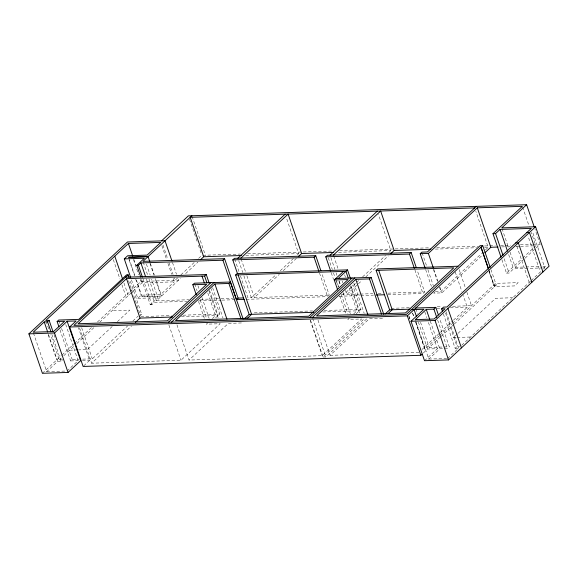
<?xml version="1.0" encoding="UTF-8"?>
<svg xmlns="http://www.w3.org/2000/svg" width="578" height="578" viewBox="0 0 578 578"><rect width="100%" height="100%" fill="white"/><g stroke="black" fill="none" stroke-linecap="round" stroke-linejoin="round"><path stroke-width="0.43" stroke-dasharray="2.89 2.17" d="M42.404 373.294L61.362 355.629M62.019 355.015L73.832 344.011M74.483 343.397L91.548 327.502M97.451 321.997L129.486 292.143M130.122 291.55L140.96 281.45L178.537 280.207L177.959 278.531M33.466 333.058L46.681 371.661L57.728 361.366L61.073 361.257L62.634 359.798L59.288 359.913L50.669 334.734M59.288 359.913L61.246 358.085M63.855 355.658L74.295 345.933M76.896 343.498L94.496 327.097M99.712 322.242L141.913 282.909L174.26 281.84L173.111 278.48M59.996 329.886L70.624 360.939L72.185 359.487L79.186 359.256M131.473 279.882L137.795 298.342L141.177 295.192L160.619 294.549L174.26 281.84M136.386 279.868L142.072 296.709L161.58 296.008L155.829 279.225M112.204 326.512L87.43 349.596L78.579 349.892M117.413 321.657L129.804 310.111L112.096 310.697M67.077 370.989L78.124 360.694L65.769 324.605M177.663 277.881L175.047 280.323L174.188 277.808M180.936 274.839L194.678 262.029M198.601 258.373L201.874 255.324M83.767 365.845L89.612 360.405L78.406 327.668M82.683 359.14L92.299 358.822L127.637 325.891M132.868 321.014L138.106 316.13M141.668 279.6L150.287 304.779L157.902 297.677L151.581 279.217M139.081 316.65L141.661 314.251L129.877 279.839M150.287 304.779L151.877 304.729L154.405 302.373L186.853 301.297M148.987 278.993L156.457 300.813L180.473 278.401M185.632 273.596L197.893 262.166M79.554 327.957L91.62 363.208L131.524 326.021M207.964 322.654L206.324 324.179L220.175 323.723L180.979 360.253L91.62 363.208M212.379 318.536L215.536 315.602L207.777 292.938M215.601 317.864L219.763 313.984L211.143 288.805M240.477 275.966L247.948 297.786L251.372 297.677L276.32 274.42M280.258 270.75L293.393 258.511M297.33 254.84L298.645 253.619L286.291 217.53M246.878 275.757L254.349 297.576L279.304 274.326M283.242 270.656L296.37 258.417M176.955 324.814L189.02 360.058L228.382 323.384L242.392 322.914M328.138 296.131L329.243 295.105L321.773 273.278M341.815 294.686L343.549 294.628L358.656 280.554M362.594 276.884L385.577 255.469M388.857 252.405L390.829 250.57L378.467 214.489M345.442 290.322L346.872 294.52L361.98 280.446M365.917 276.775L388.243 255.967M349.329 317.979L347.768 319.439L361.59 318.977L322.228 355.658L189.02 360.058M353.787 313.825L356.973 310.856L348.931 287.353M356.25 313.746L360.997 309.317L352.659 284.983M310.487 320.104L323.131 357.031L364.299 318.666M323.131 357.031L325.869 356.944L367.037 318.572M318.001 320.089L330.074 355.333L369.291 318.789L382.99 318.334M387.874 294.657L422.966 293.501L424.628 291.948L417.157 270.128M434.829 292.114L433.724 293.14L441.874 292.873L482.327 255.173M435.386 291.594L440.913 291.413L481.626 253.475M485.563 249.804L488.186 247.355L475.831 211.266M421.998 349.488L439.721 332.971M440.378 332.357L452.849 320.732M453.506 320.125L467.291 307.272L463.267 295.524M415.69 322.249L424.881 349.105L439.497 335.572M439.981 335.038L451.801 324.02M452.458 323.413L495.476 283.401L518.155 282.649L514.637 285.922L494.486 286.594L489.031 270.649M501.892 259.71L506.487 273.141L522.144 258.547M522.794 257.94L533.234 248.215M533.884 247.608L535.842 245.78L531.247 232.356M423.306 353.014L427.59 349.018L437.409 348.693L428.211 321.838M440.465 337.017L429.158 347.472L443.203 347.01M441.13 336.403L453.665 324.72M454.236 324.106L496.242 285.041L491.069 269.933M506.487 273.141L509.066 273.054L513.567 268.864L542.142 267.917M510.085 252.21L515.258 267.318L524.419 258.778M525.07 258.171L535.539 248.417M536.196 247.81L540.119 244.147L534.946 229.04M424.512 360.708L437.409 348.693M415.575 320.472L428.789 359.075L439.793 348.823L447.415 348.57L449.308 346.807L439.54 318.276M457.473 333.882L453.52 337.566L456.215 337.473M458.13 333.268L495.649 298.306L512.729 297.735M443.369 313.905L455.146 348.317L457.039 346.554L459.618 346.468M447.582 358.454L458.585 348.202L445.941 311.275M461.743 345.261L530.525 281.154M531.182 280.547L540.329 272.021L527.974 235.932M543.537 269.03L544.823 267.831L532.468 231.742M202.748 255.295L240.47 254.045M247.673 253.814L332.299 251.018M339.503 250.78L430.429 247.774M436.73 247.565L478.143 246.199M484.451 245.99L488.952 245.838M489.848 245.809L495.238 245.636M500.62 245.455L504.211 245.339M505.107 245.303L510.497 245.13M520.366 244.805L532.042 244.415M532.938 244.386L540.119 244.147M245.794 255.368L298.645 253.619M338.564 252.297L390.829 250.57M435.35 249.104L476.547 247.738M484.61 247.478L488.186 247.355M501.617 246.914L506.118 246.763M507.022 246.734L509.724 246.647M516.024 246.438L519.629 246.315M520.532 246.286L534.043 245.845M515.258 267.318L525.055 266.993M525.944 266.964L539.303 266.523M542.865 266.4L547.315 266.256M543.038 267.889L544.823 267.831M142.072 296.709L161.551 296.066M493.533 285.135L496.242 285.041M137.795 298.342L157.902 297.677M156.457 300.813L188.753 299.744M200.414 299.361L220.146 298.703M221.042 298.674L232.703 298.291M254.349 297.576L329.243 295.105M346.872 294.52L359.386 294.108M360.282 294.079L372.796 293.66M378.156 293.487L382.622 293.342M387.983 293.162L424.628 291.948M198.572 300.914L221.107 300.17M222.01 300.134L235.528 299.693M246.286 299.332L327.582 296.651M339.286 296.261L359.978 295.582M360.882 295.546L373.482 295.134M140.071 314.302L141.661 314.251M140.873 316.592L171.355 315.588M183.009 315.198L219.763 313.984M254.291 312.843L312.575 310.921M324.229 310.531L360.997 309.317M391.263 308.32L409.289 307.727M437.235 306.802L441.744 306.651M452.56 306.297L471.496 305.668L466.894 292.244M322.755 311.983L359.437 310.776L350.817 285.597M181.376 316.73L218.123 315.516L209.503 290.337M436.896 308.276L440.472 308.161M450.305 307.836L467.291 307.272M69.728 350.181L77.698 349.921M457.119 337.444L470.6 337.003M444.077 346.981L449.308 346.807M424.881 349.105L415.777 322.249M70.624 360.939L78.124 360.694M82.437 360.636L89.612 360.405M455.146 348.317L458.585 348.202M330.074 355.333L418.956 352.399M46.681 371.661L66.188 371.018M428.789 359.075L446.686 358.483M522.628 207.177L529.231 226.482M516.862 246.286L529.217 282.375M502.044 228.707L508.654 248.013M508.683 254.595L513.567 268.864M504.182 258.785L509.066 273.054M489.118 270.641L494.58 286.587M489.024 271.703L493.626 285.127M459.142 269.579L465.174 287.208M455.226 272.028L461.829 291.326M433.825 269.377L437.849 281.125M439.858 286.999L441.874 292.873M433.442 269.594L437.467 281.341M439.475 287.215L440.913 291.413M445.544 312.98L457.039 346.554M422.164 252.991L426.477 265.577M427.915 269.774L433.37 285.72M425.675 269.644L431.426 286.428M437.647 320.039L447.415 348.57M414.925 269.998L422.966 293.501M430.307 321.13L439.793 348.823M424.765 311.766L426.774 317.64M415.943 308.869L417.757 313.905M420.538 322.3L429.252 347.472M418.393 322.163L427.59 349.018M412.62 313.016L414.058 317.214M412.526 313.016L413.964 317.214M408.993 316.296L410.142 319.656M408.899 316.303L410.048 319.663M353.823 283.032L364.169 313.247M350.384 286.247L359.863 313.941M344.618 274.767L345.485 277.281M333.658 255.917L337.971 268.503M342.277 281.089L342.855 282.772M339.142 280.973L340.29 284.333M343.166 292.721L350.347 313.702M330.905 257.701L334.929 269.449M336.078 272.809L336.945 275.33M338.954 281.204L340.391 285.395M342.978 292.952L343.549 294.628M336.107 279.376L338.694 286.934M341.28 294.484L347.891 313.789M328.304 257.788L332.328 269.536M333.477 272.895L334.908 277.093M336.345 281.291L338.361 287.165M339.719 295.936L345.752 313.565M331.237 272.765L333.542 279.477M319.54 273.148L327.3 295.813M312.655 318.334L325.869 356.944M310.162 320.407L322.228 355.658M241.134 258.973L245.729 272.397M238.728 260.75L242.746 272.498M243.894 275.858L251.372 297.677M234.733 259.182L239.328 272.614M192.142 216.606L205.356 255.209M189.519 219.235L195.841 237.703M196.123 238.541L197.279 241.893M198.427 245.253L201.585 254.486M212.617 287.7L222.964 317.914M208.969 290.994L218.166 317.849M197.914 285.64L199.345 289.838M201.932 297.388L209.12 318.37M194.75 284.044L197.047 290.763M200.212 299.996L206.534 318.456M198.565 301.521L204.316 318.305M172.497 262.585L176.521 274.333M162.982 245.072L167.866 259.341M169.014 262.701L173.039 274.449M161.905 245.751L166.5 259.182M167.938 263.38L171.673 274.29M150.345 263.337L154.362 275.085M149.991 263.496L154.015 275.244M155.164 278.603L160.619 294.549M168.906 325.002L180.979 360.253M146.415 264.11L150.15 275.02M143.243 262.202L147.838 275.634M146.357 278.871L154.405 302.373M142.968 278.712L151.877 304.729M133.872 259.414L135.881 265.288M140.765 279.55L141.913 282.909M133.489 259.63L138.662 274.738M140.382 279.774L140.96 281.45M128.916 258.048L134.891 275.728M129.111 259.941L134.566 275.887M135.714 279.246L141.177 295.192M128.576 280.735L133.46 294.997M133.749 295.842L139.782 313.464M123.967 283.032L128.28 295.618M113.31 259.616L119.913 278.921M121.929 284.795L125.664 295.705M81.664 327.769L92.299 358.822M58.97 320.877L59.83 323.398M61.557 328.434L72.185 359.487M54.014 334.626L55.734 339.662M51.876 334.402L61.073 361.257M46.074 321.303L49.231 330.537M48.53 334.51L57.728 361.366M48.147 334.727L56.774 359.906"/><path stroke-width="0.87" d="M422.077 354.155L420.856 355.297L83.116 366.452L69.613 327.004L76.108 320.956L67.142 321.252L80.645 360.701L68.038 372.449L42.404 373.294L28.9 333.853L127.456 242.001L165.026 240.766L171.926 260.902M53.147 332.104L49.13 320.356L47.562 321.816L44.224 321.924L33.177 332.22L53.573 331.541L64.62 321.252L57.121 321.498L58.848 326.534M130.614 277.361L124.292 258.901L127.673 255.751L147.115 255.108L160.756 242.399L128.41 243.468L45.785 320.465L49.13 320.356M57.121 321.498L58.681 320.039L78.796 319.374L126.56 274.861L128.15 274.803L129.017 277.324M28.9 333.853L54.527 333L67.142 321.252M161.544 240.881L188.37 215.876L526.616 204.706L534.086 226.525M140.801 277.086L136.776 265.338L144.399 258.236L124.292 258.901M128.15 274.803L73.89 325.371L406.392 314.389L480.116 245.686L482.731 245.599L490.202 267.419M136.776 265.338L138.373 265.28L140.902 262.925L222.927 260.216L224.582 258.669L238.085 298.111L236.431 299.657L222.927 260.216M191.853 215.76L142.954 261.364L224.582 258.669M209.135 282.931L206.259 274.543L204.619 276.067L126.524 278.647L78.117 323.759L167.476 320.804L206.671 284.282L192.821 284.737L196.267 294.809M200.472 259.76L203.702 256.755L241.322 255.512M135.447 322.365L140.028 318.095L172.388 317.026M192.821 284.737L194.461 283.206L230.449 282.021L243.092 318.948M237.385 273.315L232.782 259.89L234.444 258.344L315.74 255.657L320.913 270.764M168.422 322.249L210.898 282.664M237.861 258.229L285.135 214.171M171.5 322.148L213.976 282.563M240.845 258.135L288.119 214.077L301.622 253.518L298.342 256.581M230.449 282.021L228.888 283.473L214.871 283.935L175.517 320.617L308.724 316.217L348.086 279.535L334.265 279.99L337.711 290.062M244.682 318.572L249.147 314.418L235.636 274.969L237.197 273.517L347.486 269.875L350.362 278.264M247.138 318.492L251.603 314.338L238.1 274.89M232.782 259.89L314.078 257.203L315.74 255.657M330.667 271.082L325.782 256.82L327.437 255.274L411.124 252.507L416.297 267.614M330.045 255.187L377.318 211.129M333.369 255.079L380.642 211.021L394.153 250.462L390.865 253.525M334.265 279.99L343.469 271.407M338.282 278.459L347.486 269.875M309.627 317.589L352.103 278.004M312.366 317.495L354.841 277.91M383.763 314.302L371.119 277.375L369.486 278.892L355.781 279.347L316.563 315.891L405.453 312.958L453.788 267.831L376.126 270.396L389.63 309.837L385.208 313.962M376.126 270.396L377.752 268.878L457.986 266.227M325.782 256.82L409.462 254.053L411.124 252.507M425.105 267.968L420.22 253.699L421.875 252.153L427.409 251.972L476.344 206.368M420.22 253.699L428.37 253.431L477.298 207.827L522.339 206.339L492.983 233.693L501.032 257.196M388.409 313.283L392.202 309.757L378.691 270.309M69.613 327.004L407.353 315.848L482.731 245.599M492.983 233.693L495.563 233.606L500.057 229.415L531.319 228.382L446.967 306.997L443.536 307.106L441.643 308.869L442.51 311.39M526.616 204.706L501.755 227.869L535.596 226.749L549.1 266.198L448.535 359.913L424.512 360.708L411.009 321.267L423.905 309.252L411.377 309.664M484.935 252.745L490.809 247.268L498.012 247.03M438.391 314.916L435.805 307.366L433.912 309.129L426.289 309.375L415.286 319.634L434.078 319.013L445.074 308.76L441.643 308.869M411.009 321.267L435.032 320.472L535.596 226.749M474.683 207.914L190.198 217.314L203.702 256.755M526.825 232.573L529.441 232.486L542.944 271.935M515.713 242.926L518.329 242.839L531.832 282.288M148.047 256.625L128.569 257.268L148.076 256.567L149.767 261.661M301.622 253.518L333.159 252.478M394.153 250.462L430.87 249.248M125.578 277.209L206.259 274.543M235.636 274.969L345.933 271.328L348.231 278.04M335.825 278.538L371.119 277.375M238.085 298.111L243.468 297.937M236.431 299.657L244.494 299.397M376.177 295.04L384.276 294.773M415.654 308.031L435.805 307.366M249.147 314.418L313.746 312.279M389.63 309.837L410.077 309.165M500.057 229.415L507.527 251.242M495.563 233.606L503.033 255.433M477.298 207.827L490.809 247.268M488.547 268.965L480.983 247.146L488.453 268.965M447.928 308.457L461.432 347.898M428.37 253.431L433.254 267.693M433.912 309.129L436.787 317.517M435.032 320.472L448.535 359.913M409.462 254.053L414.347 268.322M426.289 309.375L429.736 319.446M414.086 309.57L416.384 316.289M407.353 315.848L420.856 355.297M369.486 278.892L381.552 314.143M355.781 279.347L367.854 314.591M314.078 257.203L318.962 271.472M228.888 283.473L240.954 318.724M214.871 283.935L226.944 319.186M204.619 276.067L206.917 282.786M202.033 276.154L204.33 282.866M140.902 262.925L145.497 276.356M138.373 265.28L142.39 277.035M128.41 243.468L132.723 256.054M126.524 278.647L140.028 318.095M114.776 256.177L122.529 278.834M54.527 333L68.038 372.449M47.562 321.816L51.016 331.88M44.224 321.924L47.671 331.996"/></g></svg>
